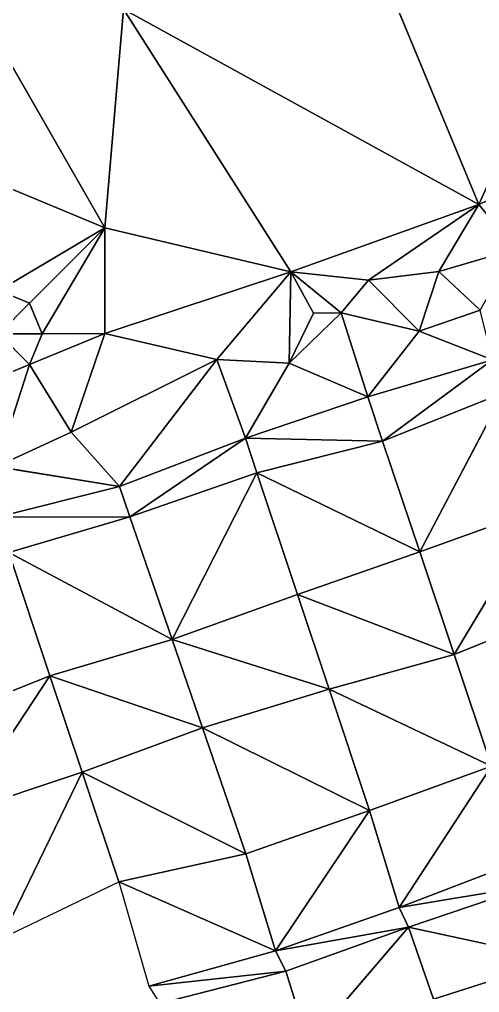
# Model space of a CAD drawing. Header units: metres. Extents: x 0 to 613718, y 0 to 269741.
# Drawn here: x 612814.6 to 613026.8, y 267275.9 to 267725.1 of the extents above; entities that cross this region are included whole.
import ezdxf

# ---------------------------------------------------------------- set-up
doc = ezdxf.new("R2010")
doc.units = ezdxf.units.M
doc.layers.get('0').update_dxf_attribs({"color": 13, "true_color": 0xff5454})

# ---------------------------------------------------------------- blocks, each defined once
blk = doc.blocks.new('Group1_1')
for p, q in [((613026.51, 267639.74, 245.8), (613116.81, 267839.92, 246.37)), ((612771.08, 267773.34, 245.9), (612853.88, 267628.88, 245.71)), ((612971.08, 267773.34, 246.02), (613026.51, 267639.74, 245.8)), ((612853.88, 267628.88, 245.71), (612862.59, 267729.88, 245.87)), ((612862.59, 267729.88, 245.87), (612939.77, 267608.59, 245.71)), ((613026.51, 267639.74, 245.8), (612862.59, 267729.88, 245.87)), ((613113.69, 267678.84, 245.93), (613026.51, 267639.74, 245.8)), ((612805, 267649.13, 245.71), (612853.88, 267628.88, 245.71)), ((612939.77, 267608.59, 245.71), (613026.51, 267639.74, 245.8)), ((613026.51, 267639.74, 245.8), (612975.62, 267604.79, 245.72)), ((613026.51, 267639.74, 245.8), (613008.03, 267608.81, 245.74)), ((613026.51, 267639.74, 245.8), (613043.21, 267619, 245.77)), ((612853.88, 267628.88, 245.71), (612805, 267600, 245.65)), ((612853.88, 267628.88, 245.71), (612819.14, 267594.14, 245.64)), ((612825, 267580, 245.62), (612853.88, 267628.88, 245.71)), ((612853.88, 267628.88, 245.71), (612853.95, 267580.13, 245.64)), ((612939.77, 267608.59, 245.71), (612853.88, 267628.88, 245.71)), ((613043.21, 267619, 245.77), (613008.03, 267608.81, 245.74)), ((612853.95, 267580.13, 245.64), (612939.77, 267608.59, 245.71)), ((612905.59, 267568.16, 245.67), (612939.77, 267608.59, 245.71)), ((612938.94, 267566.36, 245.67), (612939.77, 267608.59, 245.71)), ((612939.77, 267608.59, 245.71), (612975.62, 267604.79, 245.72)), ((612939.77, 267608.59, 245.71), (612962.88, 267589.73, 245.71)), ((612939.77, 267608.59, 245.71), (612950.25, 267589.47, 245.7)), ((612975.62, 267604.79, 245.72), (613008.03, 267608.81, 245.74)), ((613008.03, 267608.81, 245.74), (612998.98, 267581.18, 245.71)), ((613027.01, 267590.87, 245.73), (613008.03, 267608.81, 245.74)), ((612962.88, 267589.73, 245.71), (612975.62, 267604.79, 245.72)), ((612998.98, 267581.18, 245.71), (612975.62, 267604.79, 245.72)), ((612819.14, 267594.14, 245.64), (612805, 267600, 245.65)), ((612805, 267580, 245.61), (612819.14, 267594.14, 245.64)), ((612819.14, 267594.14, 245.64), (612825, 267580, 245.62)), ((612938.94, 267566.36, 245.67), (612962.88, 267589.73, 245.71)), ((612950.25, 267589.47, 245.7), (612938.94, 267566.36, 245.67)), ((612962.88, 267589.73, 245.71), (612950.25, 267589.47, 245.7)), ((612962.88, 267589.73, 245.71), (612975.21, 267550.92, 245.68)), ((612998.98, 267581.18, 245.71), (612962.88, 267589.73, 245.71)), ((612998.98, 267581.18, 245.71), (613027.01, 267590.87, 245.73)), ((612805, 267580, 245.61), (612825, 267580, 245.62)), ((612819.14, 267565.86, 245.6), (612805, 267580, 245.61)), ((612853.95, 267580.13, 245.64), (612819.14, 267565.86, 245.6)), ((612819.14, 267565.86, 245.6), (612825, 267580, 245.62)), ((612825, 267580, 245.62), (612853.95, 267580.13, 245.64)), ((612838.37, 267534.51, 245.59), (612853.95, 267580.13, 245.64)), ((612853.95, 267580.13, 245.64), (612905.59, 267568.16, 245.67)), ((612975.21, 267550.92, 245.68), (612998.98, 267581.18, 245.71)), ((613032.71, 267567.98, 245.71), (612998.98, 267581.18, 245.71)), ((612804.01, 267518.66, 245.53), (612819.14, 267565.86, 245.6)), ((612819.14, 267565.86, 245.6), (612805, 267560, 245.58)), ((612819.14, 267565.86, 245.6), (612838.37, 267534.51, 245.59)), ((612905.59, 267568.16, 245.67), (612838.37, 267534.51, 245.59)), ((612905.59, 267568.16, 245.67), (612860.74, 267509.42, 245.6)), ((612918.76, 267531.78, 245.65), (612905.59, 267568.16, 245.67)), ((612905.59, 267568.16, 245.67), (612938.94, 267566.36, 245.67)), ((612918.76, 267531.78, 245.65), (612938.94, 267566.36, 245.67)), ((612975.21, 267550.92, 245.68), (612938.94, 267566.36, 245.67)), ((613032.71, 267567.98, 245.71), (612975.21, 267550.92, 245.68)), ((613032.71, 267567.98, 245.71), (612982.07, 267530.42, 245.66)), ((612982.07, 267530.42, 245.66), (613037.8, 267552.77, 245.68)), ((613037.8, 267552.77, 245.68), (612999.15, 267479.36, 245.65)), ((612975.21, 267550.92, 245.68), (612918.76, 267531.78, 245.65)), ((612982.07, 267530.42, 245.66), (612975.21, 267550.92, 245.68)), ((612804.01, 267518.66, 245.53), (612838.37, 267534.51, 245.59)), ((612838.37, 267534.51, 245.59), (612860.74, 267509.42, 245.6)), ((612860.74, 267509.42, 245.6), (612918.76, 267531.78, 245.65)), ((612918.76, 267531.78, 245.65), (612865.51, 267495.5, 245.6)), ((612918.76, 267531.78, 245.65), (612982.07, 267530.42, 245.66)), ((612924.07, 267515.85, 245.63), (612918.76, 267531.78, 245.65)), ((612924.07, 267515.85, 245.63), (612982.07, 267530.42, 245.66)), ((612999.15, 267479.36, 245.65), (612982.07, 267530.42, 245.66)), ((612804.01, 267518.66, 245.53), (612860.74, 267509.42, 245.6)), ((612865.51, 267495.5, 245.6), (612924.07, 267515.85, 245.63)), ((612884.93, 267438.92, 245.6), (612924.07, 267515.85, 245.63)), ((612924.07, 267515.85, 245.63), (612942.81, 267459.56, 245.63)), ((612999.15, 267479.36, 245.65), (612924.07, 267515.85, 245.63)), ((612860.74, 267509.42, 245.6), (612804.11, 267495.26, 245.55)), ((612865.51, 267495.5, 245.6), (612860.74, 267509.42, 245.6)), ((612999.15, 267479.36, 245.65), (613055.59, 267499.69, 245.67)), ((613055.59, 267499.69, 245.67), (613015.03, 267431.92, 245.65)), ((612804.11, 267495.26, 245.55), (612865.51, 267495.5, 245.6)), ((612865.51, 267495.5, 245.6), (612809.57, 267478.95, 245.54)), ((612865.51, 267495.5, 245.6), (612884.93, 267438.92, 245.6)), ((612942.81, 267459.56, 245.63), (612999.15, 267479.36, 245.65)), ((612999.15, 267479.36, 245.65), (613015.03, 267431.92, 245.65)), ((612809.57, 267478.95, 245.54), (612884.93, 267438.92, 245.6)), ((612809.57, 267478.95, 245.54), (612828.61, 267422.1, 245.56)), ((612942.81, 267459.56, 245.63), (612884.93, 267438.92, 245.6)), ((612942.81, 267459.56, 245.63), (612957.37, 267415.85, 245.64)), ((613015.03, 267431.92, 245.65), (612942.81, 267459.56, 245.63)), ((613070.76, 267454.4, 245.67), (613015.03, 267431.92, 245.65)), ((612884.93, 267438.92, 245.6), (612828.61, 267422.1, 245.56)), ((612884.93, 267438.92, 245.6), (612957.37, 267415.85, 245.64)), ((612898.93, 267398.1, 245.62), (612884.93, 267438.92, 245.6)), ((612957.37, 267415.85, 245.64), (613015.03, 267431.92, 245.65)), ((613015.03, 267431.92, 245.65), (613032.29, 267380.34, 245.7)), ((612828.61, 267422.1, 245.56), (612772.96, 267399.73, 245.53)), ((612786.81, 267358.62, 245.56), (612828.61, 267422.1, 245.56)), ((612828.61, 267422.1, 245.56), (612898.93, 267398.1, 245.62)), ((612828.61, 267422.1, 245.56), (612843.5, 267377.62, 245.59)), ((612957.37, 267415.85, 245.64), (612898.93, 267398.1, 245.62)), ((612957.37, 267415.85, 245.64), (612976.01, 267359.9, 245.71)), ((613032.29, 267380.34, 245.7), (612957.37, 267415.85, 245.64)), ((612843.5, 267377.62, 245.59), (612898.93, 267398.1, 245.62)), ((612898.93, 267398.1, 245.62), (612976.01, 267359.9, 245.71)), ((612898.93, 267398.1, 245.62), (612918.9, 267339.91, 245.7)), ((612976.01, 267359.9, 245.71), (613032.29, 267380.34, 245.7)), ((613032.29, 267380.34, 245.7), (612989.69, 267315.14, 245.84)), ((612843.5, 267377.62, 245.59), (612786.81, 267358.62, 245.56)), ((612806.31, 267300.77, 245.62), (612843.5, 267377.62, 245.59)), ((612843.5, 267377.62, 245.59), (612860.45, 267327, 245.66)), ((612918.9, 267339.91, 245.7), (612843.5, 267377.62, 245.59)), ((612918.9, 267339.91, 245.7), (612976.01, 267359.9, 245.71)), ((612976.01, 267359.9, 245.71), (612932.69, 267295.15, 245.83)), ((612989.69, 267315.14, 245.84), (612976.01, 267359.9, 245.71)), ((612860.45, 267327, 245.66), (612918.9, 267339.91, 245.7)), ((612918.9, 267339.91, 245.7), (612932.69, 267295.15, 245.83)), ((613047.44, 267337.35, 245.83), (612989.69, 267315.14, 245.84)), ((612806.31, 267300.77, 245.62), (612860.45, 267327, 245.66)), ((612860.45, 267327, 245.66), (612874.21, 267278.87, 245.79)), ((612932.69, 267295.15, 245.83), (612860.45, 267327, 245.66)), ((613050.71, 267325.26, 245.92), (612989.69, 267315.14, 245.84)), ((612993.93, 267306.08, 245.9), (613050.71, 267325.26, 245.92)), ((612989.69, 267315.14, 245.84), (612932.69, 267295.15, 245.83)), ((612993.93, 267306.08, 245.9), (612989.69, 267315.14, 245.84)), ((612932.69, 267295.15, 245.83), (612993.93, 267306.08, 245.9)), ((612937.46, 267285.8, 245.89), (612993.93, 267306.08, 245.9)), ((612993.93, 267306.08, 245.9), (612947.83, 267252.14, 246.04)), ((613005.49, 267272.89, 246.08), (612993.93, 267306.08, 245.9)), ((613062.85, 267291.11, 246.13), (612993.93, 267306.08, 245.9)), ((612932.69, 267295.15, 245.83), (612874.21, 267278.87, 245.79)), ((612937.46, 267285.8, 245.89), (612932.69, 267295.15, 245.83)), ((613062.85, 267291.11, 246.13), (613005.49, 267272.89, 246.08)), ((612874.21, 267278.87, 245.79), (612937.46, 267285.8, 245.89)), ((612937.46, 267285.8, 245.89), (612879.28, 267270.76, 245.84)), ((612947.83, 267252.14, 246.04), (612937.46, 267285.8, 245.89)), ((612874.21, 267278.87, 245.79), (612879.28, 267270.76, 245.84))]:
    blk.add_line(p, q)
mesh = blk.add_polyface()
corners = [(613116.81, 267839.92, 246.37), (612971.08, 267773.34, 246.02), (613026.51, 267639.74, 245.8)]
mesh.append_faces([[corners[k] for k in face] for face in [(0, 1, 2)]])
mesh = blk.add_polyface()
corners = [(613116.81, 267839.92, 246.37), (613026.51, 267639.74, 245.8), (613113.69, 267678.84, 245.93)]
mesh.append_faces([[corners[k] for k in face] for face in [(0, 1, 2)]])
mesh = blk.add_polyface()
corners = [(612862.59, 267729.88, 245.87), (612771.08, 267773.34, 245.9), (612853.88, 267628.88, 245.71)]
mesh.append_faces([[corners[k] for k in face] for face in [(0, 1, 2)]])
mesh = blk.add_polyface()
corners = [(612853.88, 267628.88, 245.71), (612771.08, 267773.34, 245.9), (612805, 267649.13, 245.71)]
mesh.append_faces([[corners[k] for k in face] for face in [(0, 1, 2)]])
mesh = blk.add_polyface()
corners = [(613026.51, 267639.74, 245.8), (612971.08, 267773.34, 246.02), (612862.59, 267729.88, 245.87)]
mesh.append_faces([[corners[k] for k in face] for face in [(0, 1, 2)]])
mesh = blk.add_polyface()
corners = [(612939.77, 267608.59, 245.71), (612862.59, 267729.88, 245.87), (612853.88, 267628.88, 245.71)]
mesh.append_faces([[corners[k] for k in face] for face in [(0, 1, 2)]])
mesh = blk.add_polyface()
corners = [(613026.51, 267639.74, 245.8), (612862.59, 267729.88, 245.87), (612939.77, 267608.59, 245.71)]
mesh.append_faces([[corners[k] for k in face] for face in [(0, 1, 2)]])
mesh = blk.add_polyface()
corners = [(613113.69, 267678.84, 245.93), (613026.51, 267639.74, 245.8), (613043.21, 267619, 245.77)]
mesh.append_faces([[corners[k] for k in face] for face in [(0, 1, 2)]])
mesh = blk.add_polyface()
corners = [(612853.88, 267628.88, 245.71), (612805, 267649.13, 245.71), (612805, 267600, 245.65)]
mesh.append_faces([[corners[k] for k in face] for face in [(0, 1, 2)]])
mesh = blk.add_polyface()
corners = [(613026.51, 267639.74, 245.8), (612939.77, 267608.59, 245.71), (612975.62, 267604.79, 245.72)]
mesh.append_faces([[corners[k] for k in face] for face in [(0, 1, 2)]])
mesh = blk.add_polyface()
corners = [(613026.51, 267639.74, 245.8), (612975.62, 267604.79, 245.72), (613008.03, 267608.81, 245.74)]
mesh.append_faces([[corners[k] for k in face] for face in [(0, 1, 2)]])
mesh = blk.add_polyface()
corners = [(613043.21, 267619, 245.77), (613026.51, 267639.74, 245.8), (613008.03, 267608.81, 245.74)]
mesh.append_faces([[corners[k] for k in face] for face in [(0, 1, 2)]])
mesh = blk.add_polyface()
corners = [(612853.88, 267628.88, 245.71), (612805, 267600, 245.65), (612819.14, 267594.14, 245.64)]
mesh.append_faces([[corners[k] for k in face] for face in [(0, 1, 2)]])
mesh = blk.add_polyface()
corners = [(612853.88, 267628.88, 245.71), (612819.14, 267594.14, 245.64), (612825, 267580, 245.62)]
mesh.append_faces([[corners[k] for k in face] for face in [(0, 1, 2)]])
mesh = blk.add_polyface()
corners = [(612853.95, 267580.13, 245.64), (612853.88, 267628.88, 245.71), (612825, 267580, 245.62)]
mesh.append_faces([[corners[k] for k in face] for face in [(0, 1, 2)]])
mesh = blk.add_polyface()
corners = [(612939.77, 267608.59, 245.71), (612853.88, 267628.88, 245.71), (612853.95, 267580.13, 245.64)]
mesh.append_faces([[corners[k] for k in face] for face in [(0, 1, 2)]])
mesh = blk.add_polyface()
corners = [(613043.21, 267619, 245.77), (613008.03, 267608.81, 245.74), (613027.01, 267590.87, 245.73)]
mesh.append_faces([[corners[k] for k in face] for face in [(0, 1, 2)]])
mesh = blk.add_polyface()
corners = [(612939.77, 267608.59, 245.71), (612853.95, 267580.13, 245.64), (612905.59, 267568.16, 245.67)]
mesh.append_faces([[corners[k] for k in face] for face in [(0, 1, 2)]])
mesh = blk.add_polyface()
corners = [(612939.77, 267608.59, 245.71), (612905.59, 267568.16, 245.67), (612938.94, 267566.36, 245.67)]
mesh.append_faces([[corners[k] for k in face] for face in [(0, 1, 2)]])
mesh = blk.add_polyface()
corners = [(612950.25, 267589.47, 245.7), (612939.77, 267608.59, 245.71), (612938.94, 267566.36, 245.67)]
mesh.append_faces([[corners[k] for k in face] for face in [(0, 1, 2)]])
mesh = blk.add_polyface()
corners = [(612975.62, 267604.79, 245.72), (612939.77, 267608.59, 245.71), (612962.88, 267589.73, 245.71)]
mesh.append_faces([[corners[k] for k in face] for face in [(0, 1, 2)]])
mesh = blk.add_polyface()
corners = [(612962.88, 267589.73, 245.71), (612939.77, 267608.59, 245.71), (612950.25, 267589.47, 245.7)]
mesh.append_faces([[corners[k] for k in face] for face in [(0, 1, 2)]])
mesh = blk.add_polyface()
corners = [(613008.03, 267608.81, 245.74), (612975.62, 267604.79, 245.72), (612998.98, 267581.18, 245.71)]
mesh.append_faces([[corners[k] for k in face] for face in [(0, 1, 2)]])
mesh = blk.add_polyface()
corners = [(613027.01, 267590.87, 245.73), (613008.03, 267608.81, 245.74), (612998.98, 267581.18, 245.71)]
mesh.append_faces([[corners[k] for k in face] for face in [(0, 1, 2)]])
mesh = blk.add_polyface()
corners = [(612998.98, 267581.18, 245.71), (612975.62, 267604.79, 245.72), (612962.88, 267589.73, 245.71)]
mesh.append_faces([[corners[k] for k in face] for face in [(0, 1, 2)]])
mesh = blk.add_polyface()
corners = [(612819.14, 267594.14, 245.64), (612805, 267600, 245.65), (612805, 267580, 245.61)]
mesh.append_faces([[corners[k] for k in face] for face in [(0, 1, 2)]])
mesh = blk.add_polyface()
corners = [(612825, 267580, 245.62), (612819.14, 267594.14, 245.64), (612805, 267580, 245.61)]
mesh.append_faces([[corners[k] for k in face] for face in [(0, 1, 2)]])
mesh = blk.add_polyface()
corners = [(612962.88, 267589.73, 245.71), (612950.25, 267589.47, 245.7), (612938.94, 267566.36, 245.67)]
mesh.append_faces([[corners[k] for k in face] for face in [(0, 1, 2)]])
mesh = blk.add_polyface()
corners = [(612975.21, 267550.92, 245.68), (612962.88, 267589.73, 245.71), (612938.94, 267566.36, 245.67)]
mesh.append_faces([[corners[k] for k in face] for face in [(0, 1, 2)]])
mesh = blk.add_polyface()
corners = [(612998.98, 267581.18, 245.71), (612962.88, 267589.73, 245.71), (612975.21, 267550.92, 245.68)]
mesh.append_faces([[corners[k] for k in face] for face in [(0, 1, 2)]])
mesh = blk.add_polyface()
corners = [(613032.71, 267567.98, 245.71), (613027.01, 267590.87, 245.73), (612998.98, 267581.18, 245.71)]
mesh.append_faces([[corners[k] for k in face] for face in [(0, 1, 2)]])
mesh = blk.add_polyface()
corners = [(612819.14, 267565.86, 245.6), (612805, 267580, 245.61), (612805, 267560, 245.58)]
mesh.append_faces([[corners[k] for k in face] for face in [(0, 1, 2)]])
mesh = blk.add_polyface()
corners = [(612825, 267580, 245.62), (612805, 267580, 245.61), (612819.14, 267565.86, 245.6)]
mesh.append_faces([[corners[k] for k in face] for face in [(0, 1, 2)]])
mesh = blk.add_polyface()
corners = [(612853.95, 267580.13, 245.64), (612819.14, 267565.86, 245.6), (612838.37, 267534.51, 245.59)]
mesh.append_faces([[corners[k] for k in face] for face in [(0, 1, 2)]])
mesh = blk.add_polyface()
corners = [(612853.95, 267580.13, 245.64), (612825, 267580, 245.62), (612819.14, 267565.86, 245.6)]
mesh.append_faces([[corners[k] for k in face] for face in [(0, 1, 2)]])
mesh = blk.add_polyface()
corners = [(612905.59, 267568.16, 245.67), (612853.95, 267580.13, 245.64), (612838.37, 267534.51, 245.59)]
mesh.append_faces([[corners[k] for k in face] for face in [(0, 1, 2)]])
mesh = blk.add_polyface()
corners = [(613032.71, 267567.98, 245.71), (612998.98, 267581.18, 245.71), (612975.21, 267550.92, 245.68)]
mesh.append_faces([[corners[k] for k in face] for face in [(0, 1, 2)]])
mesh = blk.add_polyface()
corners = [(612819.14, 267565.86, 245.6), (612805, 267560, 245.58), (612804.01, 267518.66, 245.53)]
mesh.append_faces([[corners[k] for k in face] for face in [(0, 1, 2)]])
mesh = blk.add_polyface()
corners = [(612838.37, 267534.51, 245.59), (612819.14, 267565.86, 245.6), (612804.01, 267518.66, 245.53)]
mesh.append_faces([[corners[k] for k in face] for face in [(0, 1, 2)]])
mesh = blk.add_polyface()
corners = [(612905.59, 267568.16, 245.67), (612838.37, 267534.51, 245.59), (612860.74, 267509.42, 245.6)]
mesh.append_faces([[corners[k] for k in face] for face in [(0, 1, 2)]])
mesh = blk.add_polyface()
corners = [(612918.76, 267531.78, 245.65), (612905.59, 267568.16, 245.67), (612860.74, 267509.42, 245.6)]
mesh.append_faces([[corners[k] for k in face] for face in [(0, 1, 2)]])
mesh = blk.add_polyface()
corners = [(612938.94, 267566.36, 245.67), (612905.59, 267568.16, 245.67), (612918.76, 267531.78, 245.65)]
mesh.append_faces([[corners[k] for k in face] for face in [(0, 1, 2)]])
mesh = blk.add_polyface()
corners = [(612975.21, 267550.92, 245.68), (612938.94, 267566.36, 245.67), (612918.76, 267531.78, 245.65)]
mesh.append_faces([[corners[k] for k in face] for face in [(0, 1, 2)]])
mesh = blk.add_polyface()
corners = [(613032.71, 267567.98, 245.71), (612975.21, 267550.92, 245.68), (612982.07, 267530.42, 245.66)]
mesh.append_faces([[corners[k] for k in face] for face in [(0, 1, 2)]])
mesh = blk.add_polyface()
corners = [(613037.8, 267552.77, 245.68), (613032.71, 267567.98, 245.71), (612982.07, 267530.42, 245.66)]
mesh.append_faces([[corners[k] for k in face] for face in [(0, 1, 2)]])
mesh = blk.add_polyface()
corners = [(613037.8, 267552.77, 245.68), (612982.07, 267530.42, 245.66), (612999.15, 267479.36, 245.65)]
mesh.append_faces([[corners[k] for k in face] for face in [(0, 1, 2)]])
mesh = blk.add_polyface()
corners = [(613055.59, 267499.69, 245.67), (613037.8, 267552.77, 245.68), (612999.15, 267479.36, 245.65)]
mesh.append_faces([[corners[k] for k in face] for face in [(0, 1, 2)]])
mesh = blk.add_polyface()
corners = [(612982.07, 267530.42, 245.66), (612975.21, 267550.92, 245.68), (612918.76, 267531.78, 245.65)]
mesh.append_faces([[corners[k] for k in face] for face in [(0, 1, 2)]])
mesh = blk.add_polyface()
corners = [(612860.74, 267509.42, 245.6), (612838.37, 267534.51, 245.59), (612804.01, 267518.66, 245.53)]
mesh.append_faces([[corners[k] for k in face] for face in [(0, 1, 2)]])
mesh = blk.add_polyface()
corners = [(612918.76, 267531.78, 245.65), (612860.74, 267509.42, 245.6), (612865.51, 267495.5, 245.6)]
mesh.append_faces([[corners[k] for k in face] for face in [(0, 1, 2)]])
mesh = blk.add_polyface()
corners = [(612924.07, 267515.85, 245.63), (612918.76, 267531.78, 245.65), (612865.51, 267495.5, 245.6)]
mesh.append_faces([[corners[k] for k in face] for face in [(0, 1, 2)]])
mesh = blk.add_polyface()
corners = [(612982.07, 267530.42, 245.66), (612918.76, 267531.78, 245.65), (612924.07, 267515.85, 245.63)]
mesh.append_faces([[corners[k] for k in face] for face in [(0, 1, 2)]])
mesh = blk.add_polyface()
corners = [(612999.15, 267479.36, 245.65), (612982.07, 267530.42, 245.66), (612924.07, 267515.85, 245.63)]
mesh.append_faces([[corners[k] for k in face] for face in [(0, 1, 2)]])
mesh = blk.add_polyface()
corners = [(612860.74, 267509.42, 245.6), (612804.01, 267518.66, 245.53), (612804.11, 267495.26, 245.55)]
mesh.append_faces([[corners[k] for k in face] for face in [(0, 1, 2)]])
mesh = blk.add_polyface()
corners = [(612924.07, 267515.85, 245.63), (612865.51, 267495.5, 245.6), (612884.93, 267438.92, 245.6)]
mesh.append_faces([[corners[k] for k in face] for face in [(0, 1, 2)]])
mesh = blk.add_polyface()
corners = [(612942.81, 267459.56, 245.63), (612924.07, 267515.85, 245.63), (612884.93, 267438.92, 245.6)]
mesh.append_faces([[corners[k] for k in face] for face in [(0, 1, 2)]])
mesh = blk.add_polyface()
corners = [(612999.15, 267479.36, 245.65), (612924.07, 267515.85, 245.63), (612942.81, 267459.56, 245.63)]
mesh.append_faces([[corners[k] for k in face] for face in [(0, 1, 2)]])
mesh = blk.add_polyface()
corners = [(612865.51, 267495.5, 245.6), (612860.74, 267509.42, 245.6), (612804.11, 267495.26, 245.55)]
mesh.append_faces([[corners[k] for k in face] for face in [(0, 1, 2)]])
mesh = blk.add_polyface()
corners = [(613055.59, 267499.69, 245.67), (612999.15, 267479.36, 245.65), (613015.03, 267431.92, 245.65)]
mesh.append_faces([[corners[k] for k in face] for face in [(0, 1, 2)]])
mesh = blk.add_polyface()
corners = [(613070.76, 267454.4, 245.67), (613055.59, 267499.69, 245.67), (613015.03, 267431.92, 245.65)]
mesh.append_faces([[corners[k] for k in face] for face in [(0, 1, 2)]])
mesh = blk.add_polyface()
corners = [(612865.51, 267495.5, 245.6), (612804.11, 267495.26, 245.55), (612809.57, 267478.95, 245.54)]
mesh.append_faces([[corners[k] for k in face] for face in [(0, 1, 2)]])
mesh = blk.add_polyface()
corners = [(612884.93, 267438.92, 245.6), (612865.51, 267495.5, 245.6), (612809.57, 267478.95, 245.54)]
mesh.append_faces([[corners[k] for k in face] for face in [(0, 1, 2)]])
mesh = blk.add_polyface()
corners = [(613015.03, 267431.92, 245.65), (612999.15, 267479.36, 245.65), (612942.81, 267459.56, 245.63)]
mesh.append_faces([[corners[k] for k in face] for face in [(0, 1, 2)]])
mesh = blk.add_polyface()
corners = [(612828.61, 267422.1, 245.56), (612809.57, 267478.95, 245.54), (612772.96, 267399.73, 245.53)]
mesh.append_faces([[corners[k] for k in face] for face in [(0, 1, 2)]])
mesh = blk.add_polyface()
corners = [(612884.93, 267438.92, 245.6), (612809.57, 267478.95, 245.54), (612828.61, 267422.1, 245.56)]
mesh.append_faces([[corners[k] for k in face] for face in [(0, 1, 2)]])
mesh = blk.add_polyface()
corners = [(612957.37, 267415.85, 245.64), (612942.81, 267459.56, 245.63), (612884.93, 267438.92, 245.6)]
mesh.append_faces([[corners[k] for k in face] for face in [(0, 1, 2)]])
mesh = blk.add_polyface()
corners = [(613015.03, 267431.92, 245.65), (612942.81, 267459.56, 245.63), (612957.37, 267415.85, 245.64)]
mesh.append_faces([[corners[k] for k in face] for face in [(0, 1, 2)]])
mesh = blk.add_polyface()
corners = [(613070.76, 267454.4, 245.67), (613015.03, 267431.92, 245.65), (613032.29, 267380.34, 245.7)]
mesh.append_faces([[corners[k] for k in face] for face in [(0, 1, 2)]])
mesh = blk.add_polyface()
corners = [(612898.93, 267398.1, 245.62), (612884.93, 267438.92, 245.6), (612828.61, 267422.1, 245.56)]
mesh.append_faces([[corners[k] for k in face] for face in [(0, 1, 2)]])
mesh = blk.add_polyface()
corners = [(612957.37, 267415.85, 245.64), (612884.93, 267438.92, 245.6), (612898.93, 267398.1, 245.62)]
mesh.append_faces([[corners[k] for k in face] for face in [(0, 1, 2)]])
mesh = blk.add_polyface()
corners = [(613032.29, 267380.34, 245.7), (613015.03, 267431.92, 245.65), (612957.37, 267415.85, 245.64)]
mesh.append_faces([[corners[k] for k in face] for face in [(0, 1, 2)]])
mesh = blk.add_polyface()
corners = [(612828.61, 267422.1, 245.56), (612772.96, 267399.73, 245.53), (612786.81, 267358.62, 245.56)]
mesh.append_faces([[corners[k] for k in face] for face in [(0, 1, 2)]])
mesh = blk.add_polyface()
corners = [(612843.5, 267377.62, 245.59), (612828.61, 267422.1, 245.56), (612786.81, 267358.62, 245.56)]
mesh.append_faces([[corners[k] for k in face] for face in [(0, 1, 2)]])
mesh = blk.add_polyface()
corners = [(612898.93, 267398.1, 245.62), (612828.61, 267422.1, 245.56), (612843.5, 267377.62, 245.59)]
mesh.append_faces([[corners[k] for k in face] for face in [(0, 1, 2)]])
mesh = blk.add_polyface()
corners = [(612976.01, 267359.9, 245.71), (612957.37, 267415.85, 245.64), (612898.93, 267398.1, 245.62)]
mesh.append_faces([[corners[k] for k in face] for face in [(0, 1, 2)]])
mesh = blk.add_polyface()
corners = [(613032.29, 267380.34, 245.7), (612957.37, 267415.85, 245.64), (612976.01, 267359.9, 245.71)]
mesh.append_faces([[corners[k] for k in face] for face in [(0, 1, 2)]])
mesh = blk.add_polyface()
corners = [(612918.9, 267339.91, 245.7), (612898.93, 267398.1, 245.62), (612843.5, 267377.62, 245.59)]
mesh.append_faces([[corners[k] for k in face] for face in [(0, 1, 2)]])
mesh = blk.add_polyface()
corners = [(612976.01, 267359.9, 245.71), (612898.93, 267398.1, 245.62), (612918.9, 267339.91, 245.7)]
mesh.append_faces([[corners[k] for k in face] for face in [(0, 1, 2)]])
mesh = blk.add_polyface()
corners = [(613032.29, 267380.34, 245.7), (612976.01, 267359.9, 245.71), (612989.69, 267315.14, 245.84)]
mesh.append_faces([[corners[k] for k in face] for face in [(0, 1, 2)]])
mesh = blk.add_polyface()
corners = [(613047.44, 267337.35, 245.83), (613032.29, 267380.34, 245.7), (612989.69, 267315.14, 245.84)]
mesh.append_faces([[corners[k] for k in face] for face in [(0, 1, 2)]])
mesh = blk.add_polyface()
corners = [(612843.5, 267377.62, 245.59), (612786.81, 267358.62, 245.56), (612806.31, 267300.77, 245.62)]
mesh.append_faces([[corners[k] for k in face] for face in [(0, 1, 2)]])
mesh = blk.add_polyface()
corners = [(612860.45, 267327, 245.66), (612843.5, 267377.62, 245.59), (612806.31, 267300.77, 245.62)]
mesh.append_faces([[corners[k] for k in face] for face in [(0, 1, 2)]])
mesh = blk.add_polyface()
corners = [(612918.9, 267339.91, 245.7), (612843.5, 267377.62, 245.59), (612860.45, 267327, 245.66)]
mesh.append_faces([[corners[k] for k in face] for face in [(0, 1, 2)]])
mesh = blk.add_polyface()
corners = [(612976.01, 267359.9, 245.71), (612918.9, 267339.91, 245.7), (612932.69, 267295.15, 245.83)]
mesh.append_faces([[corners[k] for k in face] for face in [(0, 1, 2)]])
mesh = blk.add_polyface()
corners = [(612989.69, 267315.14, 245.84), (612976.01, 267359.9, 245.71), (612932.69, 267295.15, 245.83)]
mesh.append_faces([[corners[k] for k in face] for face in [(0, 1, 2)]])
mesh = blk.add_polyface()
corners = [(612932.69, 267295.15, 245.83), (612918.9, 267339.91, 245.7), (612860.45, 267327, 245.66)]
mesh.append_faces([[corners[k] for k in face] for face in [(0, 1, 2)]])
mesh = blk.add_polyface()
corners = [(613050.71, 267325.26, 245.92), (613047.44, 267337.35, 245.83), (612989.69, 267315.14, 245.84)]
mesh.append_faces([[corners[k] for k in face] for face in [(0, 1, 2)]])
mesh = blk.add_polyface()
corners = [(612932.69, 267295.15, 245.83), (612860.45, 267327, 245.66), (612874.21, 267278.87, 245.79)]
mesh.append_faces([[corners[k] for k in face] for face in [(0, 1, 2)]])
mesh = blk.add_polyface()
corners = [(613050.71, 267325.26, 245.92), (612989.69, 267315.14, 245.84), (612993.93, 267306.08, 245.9)]
mesh.append_faces([[corners[k] for k in face] for face in [(0, 1, 2)]])
mesh = blk.add_polyface()
corners = [(613062.85, 267291.11, 246.13), (613050.71, 267325.26, 245.92), (612993.93, 267306.08, 245.9)]
mesh.append_faces([[corners[k] for k in face] for face in [(0, 1, 2)]])
mesh = blk.add_polyface()
corners = [(612993.93, 267306.08, 245.9), (612989.69, 267315.14, 245.84), (612932.69, 267295.15, 245.83)]
mesh.append_faces([[corners[k] for k in face] for face in [(0, 1, 2)]])
mesh = blk.add_polyface()
corners = [(612993.93, 267306.08, 245.9), (612932.69, 267295.15, 245.83), (612937.46, 267285.8, 245.89)]
mesh.append_faces([[corners[k] for k in face] for face in [(0, 1, 2)]])
mesh = blk.add_polyface()
corners = [(612993.93, 267306.08, 245.9), (612937.46, 267285.8, 245.89), (612947.83, 267252.14, 246.04)]
mesh.append_faces([[corners[k] for k in face] for face in [(0, 1, 2)]])
mesh = blk.add_polyface()
corners = [(613005.49, 267272.89, 246.08), (612993.93, 267306.08, 245.9), (612947.83, 267252.14, 246.04)]
mesh.append_faces([[corners[k] for k in face] for face in [(0, 1, 2)]])
mesh = blk.add_polyface()
corners = [(613062.85, 267291.11, 246.13), (612993.93, 267306.08, 245.9), (613005.49, 267272.89, 246.08)]
mesh.append_faces([[corners[k] for k in face] for face in [(0, 1, 2)]])
mesh = blk.add_polyface()
corners = [(612937.46, 267285.8, 245.89), (612932.69, 267295.15, 245.83), (612874.21, 267278.87, 245.79)]
mesh.append_faces([[corners[k] for k in face] for face in [(0, 1, 2)]])
mesh = blk.add_polyface()
corners = [(613096.32, 267259.21, 246.4), (613062.85, 267291.11, 246.13), (613005.49, 267272.89, 246.08)]
mesh.append_faces([[corners[k] for k in face] for face in [(0, 1, 2)]])
mesh = blk.add_polyface()
corners = [(612937.46, 267285.8, 245.89), (612874.21, 267278.87, 245.79), (612879.28, 267270.76, 245.84)]
mesh.append_faces([[corners[k] for k in face] for face in [(0, 1, 2)]])
mesh = blk.add_polyface()
corners = [(612947.83, 267252.14, 246.04), (612937.46, 267285.8, 245.89), (612879.28, 267270.76, 245.84)]
mesh.append_faces([[corners[k] for k in face] for face in [(0, 1, 2)]])

msp = doc.modelspace()

# ---------------------------------------------------------------- block references
msp.add_blockref('Group1_1', (0, 0))

doc.saveas('drawing.dxf')
